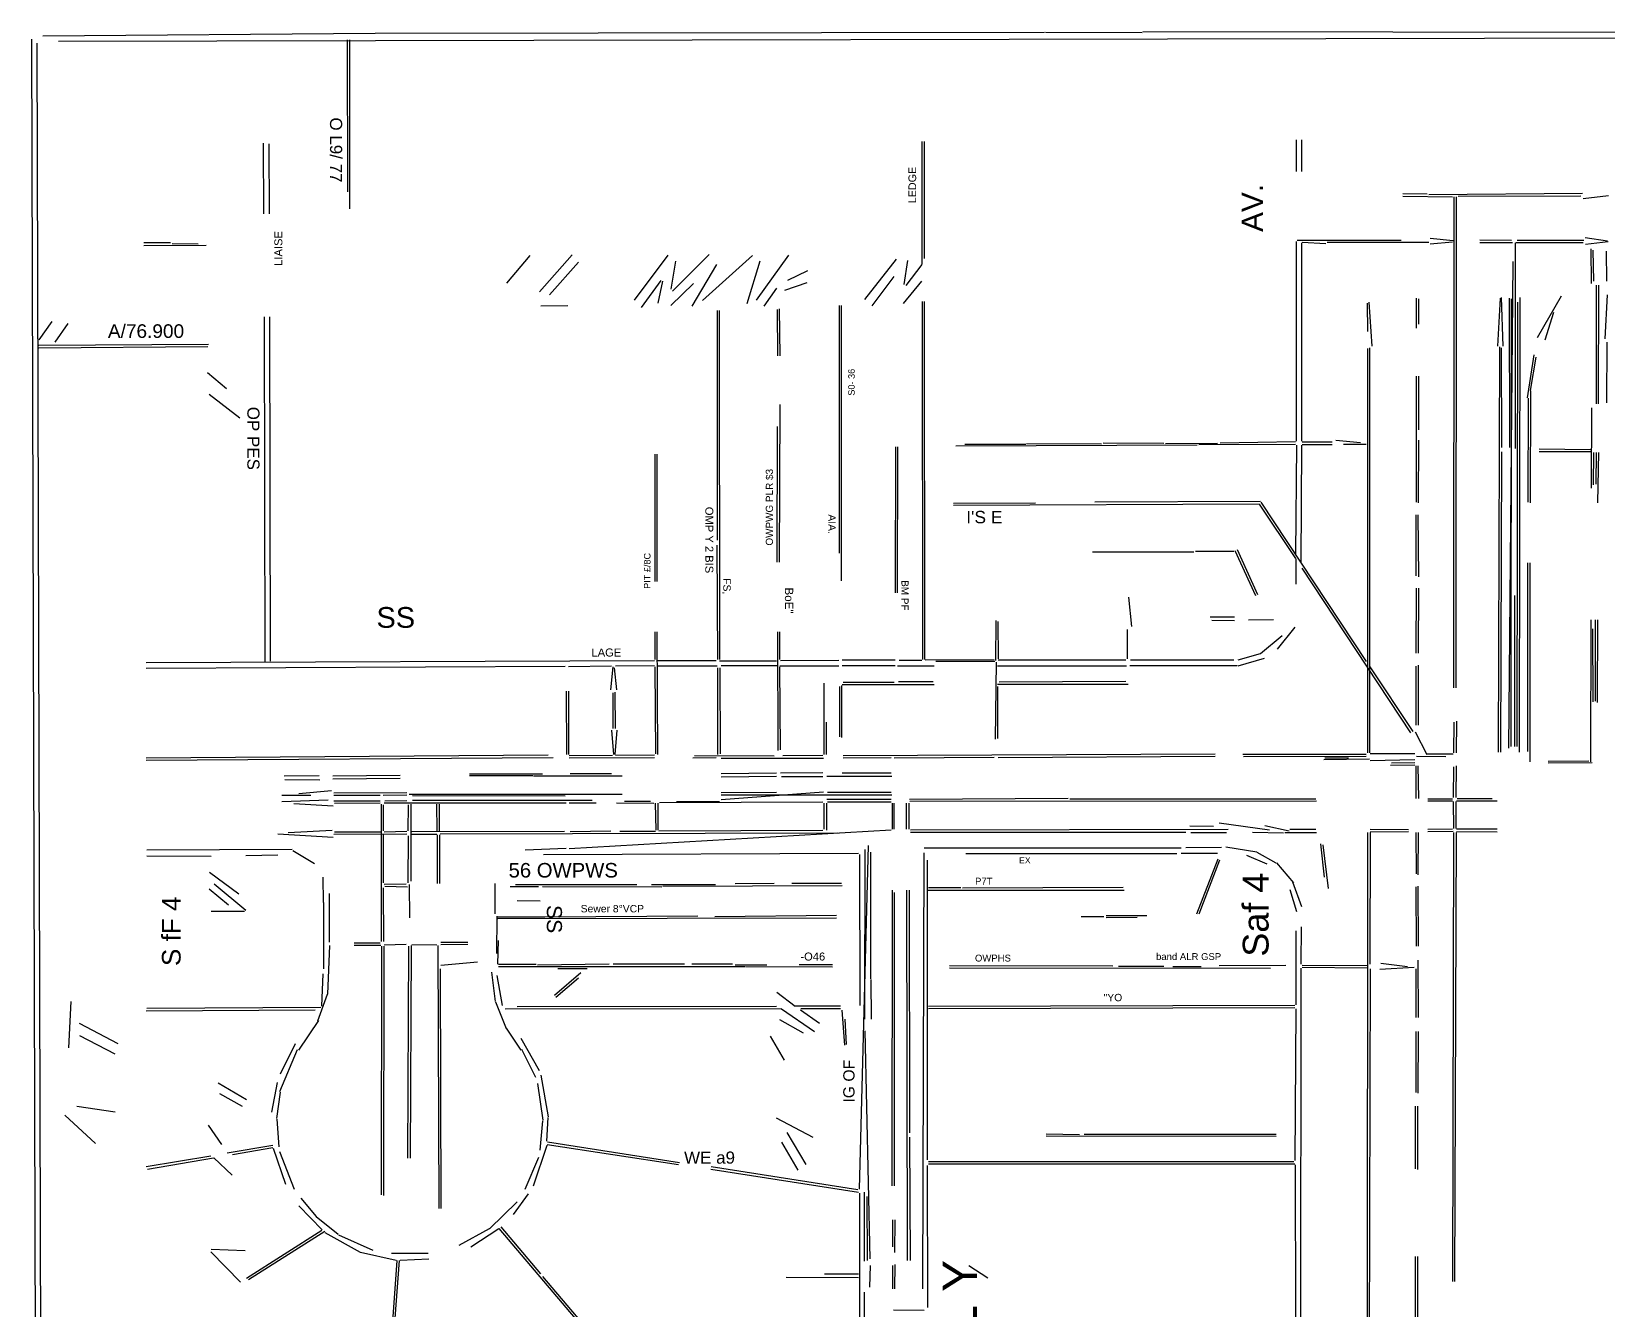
# Model space of a CAD drawing. Header units: feet. Extents: x 12 to 960, y 13 to 702.
# Drawn here: x 20.8 to 223, y 537.8 to 701.9 of the extents above; entities that cross this region are included whole.
import ezdxf
from ezdxf.enums import TextEntityAlignment as Align

# ---------------------------------------------------------------- set-up
doc = ezdxf.new("R2010")
doc.units = ezdxf.units.FT
for name, color, linetype in [('ALCANTARILLADO', 2, 'CONTINUOUS'), ('EJE_VIA', 7, 'CONTINUOUS'), ('TEXTO', 7, 'CONTINUOUS')]:
    doc.layers.add(name, color=color, linetype=linetype)
doc.styles.add('CAD_TEXT', font='Arial')

msp = doc.modelspace()

# ---------------------------------------------------------------- linework, layer by layer
at = {"layer": 'ALCANTARILLADO'}
for p, q in [((100.68, 621.16), (35.47, 620.91)), ((80.57, 588.35), (86.61, 588.35)), ((106.2, 588.4), (86.61, 588.28))]:
    msp.add_line(p, q, dxfattribs=at)
at = {"layer": 'EJE_VIA'}
for p, q in [((150.68, 701.79), (64.84, 701.65)), ((150.78, 701.82), (163.18, 701.79)), ((163.28, 701.9), (310.26, 701.74)), ((20.78, 700.92), (21.45, 450.81)), ((21.45, 700.4), (22.18, 452.06)), ((64.84, 701.64), (22.24, 701.31)), ((261.3, 701.14), (24.22, 700.62)), ((61.26, 700.81), (61.3, 681.34)), ((61.56, 700.81), (61.57, 679.15)), ((50.47, 687.59), (50.54, 678.52)), ((134.94, 687.79), (134.94, 672.06)), ((135.23, 687.79), (135.23, 672.79)), ((182.95, 688), (182.95, 683.94)), ((183.61, 688), (183.61, 683.94)), ((51.21, 687.48), (51.24, 678.52)), ((196.61, 681.11), (199.74, 681.09)), ((196.62, 680.78), (202.97, 680.68)), ((219.64, 681.11), (199.95, 680.93)), ((203.14, 680.71), (203.12, 617.69)), ((203.48, 680.71), (203.43, 617.69)), ((219.43, 680.79), (203.7, 680.73)), ((222.98, 680.84), (219.73, 680.44)), ((200.13, 675.41), (203.07, 675.08)), ((220.02, 675.49), (222.86, 675.04)), ((38.59, 674.8), (35.16, 674.79)), ((43.18, 674.43), (35.16, 674.41)), ((38.8, 674.69), (42.14, 674.68)), ((182.95, 674.98), (182.95, 649.36)), ((196.41, 675.08), (183.07, 675.07)), ((183.61, 674.77), (183.62, 649.36)), ((183.7, 674.88), (186.73, 674.69)), ((199.95, 674.83), (186.93, 674.82)), ((202.98, 674.89), (200.14, 674.61)), ((206.51, 675.16), (210.57, 675.13)), ((206.51, 674.84), (210.68, 674.83)), ((211.04, 674.77), (211.03, 648.42)), ((211.09, 674.84), (219.74, 674.83)), ((211.3, 675.15), (219.84, 675.14)), ((222.97, 674.9), (220.03, 674.58)), ((220.73, 674.04), (220.75, 669.56)), ((220.98, 673.84), (221.09, 669.88)), ((222.71, 673.73), (222.73, 669.88)), ((84.69, 673.17), (81.69, 669.6)), ((90.11, 673.25), (85.9, 668.49)), ((90.93, 672.31), (87.21, 668.14)), ((102.36, 673.19), (98.05, 667.42)), ((103.36, 672.42), (102.75, 668.84)), ((107.68, 673.29), (102.99, 668.61)), ((108.61, 672.01), (105.47, 666.65)), ((113.22, 673.17), (106.8, 667.39)), ((114.19, 672.45), (112.49, 666.98)), ((117.85, 673.22), (113.68, 667.42)), ((131.64, 672.69), (127.61, 667.54)), ((133.1, 672.51), (132.65, 669.45)), ((134.96, 672.03), (132.91, 669.3)), ((210.74, 672.38), (210.18, 609.98)), ((101.47, 669.96), (98.95, 666.48)), ((101.71, 669.88), (101.1, 667.04)), ((105.66, 669.58), (102.76, 666.76)), ((120.19, 669.68), (117.33, 668.67)), ((120.27, 671.21), (117.71, 669.98)), ((131.35, 670.46), (128.52, 666.7)), ((134.88, 669.87), (132.57, 667.03)), ((221.42, 669.36), (221.4, 654.15)), ((221.72, 669.36), (221.68, 654.15)), ((116.3, 668.97), (114.7, 666.67)), ((198.34, 667.69), (198.33, 663.84)), ((198.63, 667.59), (198.63, 664.36)), ((209.1, 667.69), (208.76, 661.53)), ((209.23, 667.79), (209.46, 661.53)), ((210.26, 667.69), (210.28, 648.52)), ((210.53, 667.59), (210.45, 610.19)), ((211.61, 667.79), (211.55, 609.46)), ((216.92, 667.95), (213.85, 662.6)), ((222.82, 668.1), (222.53, 662.47)), ((50.61, 665.29), (50.68, 621.02)), ((51.3, 665.29), (51.38, 621.13)), ((89.53, 666.71), (86.09, 666.67)), ((108.7, 666.13), (108.7, 636.65)), ((108.95, 666.13), (108.98, 621.34)), ((116.38, 666.23), (116.42, 660.29)), ((116.65, 666.34), (116.72, 660.29)), ((124.35, 666.75), (124.36, 634.98)), ((124.62, 666.75), (124.62, 631.44)), ((135, 667.27), (135.01, 621.34)), ((135.25, 667.27), (135.28, 621.34)), ((192.06, 667.06), (192.07, 663.42)), ((192.27, 667.16), (192.63, 661.53)), ((211.32, 667.17), (211.22, 610.19)), ((215.92, 665.84), (214.82, 662.31)), ((23.4, 664.69), (21.73, 662.34)), ((25.44, 664.45), (23.77, 662.06)), ((43.49, 661.75), (21.72, 661.62)), ((43.39, 661.44), (21.72, 661.29)), ((192.07, 661.23), (192.07, 609.36)), ((192.36, 661.34), (192.36, 609.36)), ((209, 661.44), (208.86, 609.46)), ((209.25, 661.34), (209.29, 648.52)), ((222.8, 662.07), (222.72, 654.25)), ((213.42, 660.43), (212.56, 654.89)), ((213.69, 660.12), (212.96, 655.83)), ((43.33, 658.14), (45.79, 656.12)), ((198.33, 657.69), (198.31, 641.54)), ((198.63, 657.69), (198.63, 650.81)), ((43.54, 655.36), (47.5, 652.33)), ((212.98, 655.81), (212.94, 641.44)), ((116.72, 654.04), (116.64, 633.84)), ((212.68, 654.88), (212.65, 641.54)), ((220.8, 653.63), (220.79, 643.31)), ((116.41, 651.23), (116.37, 633.84)), ((158.18, 649.12), (165.99, 649.09)), ((182.86, 649.27), (173.18, 649.11)), ((183.7, 649.25), (187.55, 649.25)), ((188.05, 649.48), (191.2, 649.18)), ((198.64, 649.46), (198.6, 641.44)), ((100.71, 647.69), (100.69, 631.34)), ((100.97, 647.69), (100.97, 631.34)), ((131.57, 648.63), (131.51, 629.88)), ((131.83, 648.63), (131.79, 629.88)), ((170.26, 648.83), (139.32, 648.73)), ((140.47, 648.97), (148.28, 648.96)), ((148.38, 649.07), (157.97, 649)), ((172.87, 649.07), (166.2, 649.02)), ((182.87, 648.92), (170.47, 648.86)), ((182.97, 648.84), (182.87, 634.88)), ((183.62, 648.84), (183.53, 633.73)), ((183.7, 648.92), (187.55, 648.92)), ((191.93, 648.93), (189.01, 648.93)), ((209.27, 648), (209.15, 609.46)), ((214.11, 648.37), (220.68, 648.28)), ((214.11, 648.04), (220.78, 648.02)), ((221.09, 647.9), (221.03, 643.73)), ((221.4, 647.9), (221.39, 643.84)), ((221.69, 647.9), (221.6, 641.44)), ((149.53, 641.39), (139.01, 641.36)), ((178.18, 641.29), (139.01, 641.08)), ((178.39, 641.59), (157.14, 641.51)), ((178.2, 641.28), (182.85, 634.28)), ((178.42, 641.54), (191.91, 621.08)), ((198.27, 639.88), (198.29, 632.06)), ((198.56, 639.88), (198.62, 631.96)), ((108.65, 636.02), (108.74, 621.34)), ((169.84, 635.11), (156.82, 635.1)), ((170.05, 635.23), (174.95, 635.23)), ((175.09, 635.31), (177.71, 629.54)), ((175.36, 635.45), (177.97, 629.67)), ((182.88, 634.25), (182.89, 631.02)), ((183.66, 633.08), (197.61, 611.93)), ((212.6, 633.73), (212.6, 609.56)), ((212.9, 633.73), (212.92, 608.21)), ((161.46, 629.34), (161.82, 625.59)), ((198.33, 630.5), (198.28, 622.17)), ((198.64, 630.5), (198.58, 622.17)), ((210.96, 629.56), (210.95, 610.19)), ((100.72, 624.88), (100.72, 621.34)), ((100.97, 624.88), (101.05, 609.15)), ((116.44, 624.88), (116.46, 609.67)), ((116.71, 624.88), (116.7, 621.34)), ((144.45, 626.34), (144.4, 621.23)), ((144.69, 626.23), (144.71, 621.44)), ((161.27, 625.19), (161.27, 621.44)), ((175.05, 626.79), (171.93, 626.78)), ((172.13, 626.4), (175.05, 626.36)), ((180.05, 626.42), (176.82, 626.4)), ((182.78, 625.49), (180.5, 622.65)), ((220.72, 626.44), (220.67, 608.21)), ((220.96, 625.29), (220.98, 615.92)), ((221.28, 626.44), (221.27, 616.02)), ((221.58, 626.44), (221.53, 615.81)), ((181.14, 624.4), (178.39, 622.06)), ((108.59, 621.18), (101.09, 621.18)), ((109.01, 621.18), (116.3, 621.18)), ((124.32, 621.23), (116.82, 621.18)), ((131.51, 621.24), (124.74, 621.24)), ((132.03, 621.24), (134.95, 621.24)), ((144.22, 621.29), (135.36, 621.26)), ((144.32, 621.07), (136.72, 621.07)), ((144.46, 621.02), (144.35, 611.13)), ((161.09, 621.25), (144.74, 621.25)), ((174.95, 621.26), (161.72, 621.24)), ((178.31, 622.07), (175.46, 621.25)), ((178.82, 621.49), (175.47, 620.49)), ((89.22, 620.43), (35.47, 620.18)), ((95.16, 620.48), (89.64, 620.39)), ((95.34, 620.4), (95.04, 617.46)), ((95.48, 620.29), (95.8, 617.46)), ((100.68, 620.53), (95.68, 620.5)), ((100.71, 620.4), (100.8, 609.25)), ((101.09, 620.52), (108.7, 620.51)), ((108.73, 620.29), (108.75, 609.15)), ((109.02, 620.29), (109.08, 609.25)), ((116.41, 620.52), (109.22, 620.52)), ((116.69, 620.4), (116.77, 609.77)), ((116.72, 620.52), (124.32, 620.52)), ((131.51, 620.52), (124.74, 620.52)), ((131.82, 620.52), (136.51, 620.52)), ((144.64, 620.54), (161.2, 620.53)), ((175.36, 620.53), (161.61, 620.52)), ((192.39, 620.39), (197.9, 612.09)), ((198.27, 620.5), (198.27, 612.9)), ((198.57, 620.61), (198.57, 612.9)), ((89.33, 617.27), (89.37, 609.15)), ((89.62, 617.27), (89.64, 609.15)), ((95.31, 617.06), (95.33, 612.48)), ((95.56, 617.17), (95.63, 612.48)), ((122.39, 618.31), (122.39, 609.15)), ((124.38, 617.9), (124.38, 611.44)), ((124.64, 618), (124.65, 611.34)), ((136.51, 618.11), (124.74, 618.11)), ((124.84, 618.45), (131.41, 618.45)), ((136.41, 618.46), (131.93, 618.46)), ((161.41, 618.12), (144.64, 618.12)), ((144.65, 617.9), (144.64, 611.23)), ((161.09, 618.51), (144.84, 618.45)), ((122.67, 613.31), (122.69, 609.15)), ((203.14, 613.31), (203.12, 609.36)), ((203.5, 613.42), (203.44, 609.36)), ((95.16, 612.29), (95.42, 609.15)), ((95.83, 612.3), (95.56, 609.15)), ((198.21, 612.08), (199.68, 609.17)), ((87.03, 609.08), (35.47, 608.7)), ((87.66, 608.71), (35.47, 608.38)), ((95.26, 609.02), (89.74, 609)), ((100.68, 608.71), (89.74, 608.7)), ((100.68, 609.06), (95.68, 609.03)), ((108.59, 608.72), (105.57, 608.69)), ((105.78, 609.01), (115.99, 609)), ((109.22, 608.7), (122.34, 608.7)), ((122.24, 609.01), (117.14, 609)), ((172.55, 609.22), (124.84, 609)), ((130.99, 608.71), (124.84, 608.7)), ((144.22, 608.78), (131.41, 608.7)), ((172.55, 608.88), (144.74, 608.75)), ((176.09, 609.2), (191.93, 609.19)), ((191.93, 608.88), (176.2, 608.86)), ((186.61, 608.73), (189.64, 608.73)), ((198.18, 609.25), (192.45, 609.24)), ((198.39, 608.93), (202.14, 608.92)), ((199.74, 609.25), (203.07, 609.25)), ((76.93, 606.66), (86.3, 606.66)), ((95.16, 606.66), (89.84, 606.66)), ((116.3, 606.78), (109.22, 606.69)), ((122.24, 606.79), (116.82, 606.78)), ((124.74, 606.79), (130.99, 606.79)), ((192.35, 608.58), (186.51, 608.49)), ((198.18, 608.47), (192.44, 608.35)), ((198.18, 607.77), (195.05, 607.76)), ((198.18, 608.09), (195.16, 608.05)), ((198.27, 607.69), (198.28, 603.52)), ((198.56, 607.69), (198.62, 603.52)), ((203.13, 607.59), (203.08, 603.63)), ((203.44, 607.69), (203.43, 603.63)), ((220.47, 608.3), (215.26, 608.24)), ((220.89, 608.08), (215.26, 608.05)), ((57.66, 606.41), (53.18, 606.36)), ((53.28, 605.94), (57.76, 605.89)), ((68.07, 606.47), (59.43, 606.37)), ((68.07, 606.06), (59.43, 605.98)), ((85.05, 606.43), (76.93, 606.43)), ((85.16, 606.44), (96.51, 606.44)), ((116.3, 606.33), (109.22, 606.23)), ((116.93, 606.32), (122.24, 606.32)), ((131.09, 606.32), (122.76, 606.32)), ((56.61, 603.91), (52.86, 603.9)), ((58.81, 603.29), (52.87, 603.1)), ((54.43, 602.89), (59.44, 602.59)), ((59.24, 604.48), (55.06, 604.1)), ((68.91, 604.24), (59.53, 604.19)), ((65.47, 603.91), (59.53, 603.91)), ((65.47, 603.19), (59.53, 603.19)), ((65.47, 602.91), (59.64, 602.87)), ((65.6, 602.79), (65.63, 585.19)), ((65.87, 602.69), (65.86, 599.36)), ((68.91, 603.93), (65.89, 603.91)), ((89.32, 602.91), (65.99, 602.91)), ((68.91, 603.23), (66.09, 603.18)), ((69.08, 602.69), (69.05, 599.36)), ((69.22, 604.07), (96.51, 604.06)), ((69.42, 602.79), (69.42, 592.9)), ((69.64, 603.88), (89.22, 603.87)), ((92.66, 603.25), (69.64, 603.24)), ((72.73, 602.79), (72.76, 599.36)), ((73.03, 602.79), (73.07, 599.36)), ((93.18, 602.93), (89.74, 602.91)), ((95.78, 602.95), (100.57, 602.92)), ((100.16, 603.13), (96.82, 603.13)), ((100.74, 602.9), (100.83, 599.46)), ((101.1, 602.9), (101.09, 599.46)), ((122.24, 603.05), (101.3, 602.94)), ((103.49, 603.13), (109.01, 603.13)), ((122.34, 604.32), (109.22, 603.36)), ((116.3, 604.27), (109.22, 604.26)), ((131.09, 603.94), (109.22, 603.92)), ((122.39, 602.9), (122.39, 599.56)), ((122.7, 602.9), (122.7, 599.46)), ((130.99, 603.4), (122.76, 603.39)), ((130.99, 604.28), (122.86, 604.27)), ((130.99, 603.05), (122.86, 603.04)), ((131.12, 602.9), (131.12, 599.56)), ((131.37, 602.9), (131.37, 599.56)), ((132.95, 602.9), (132.95, 599.56)), ((133.28, 602.9), (133.28, 599.56)), ((153.7, 603.51), (133.38, 603.38)), ((185.57, 603.19), (133.39, 603.12)), ((153.91, 603.49), (185.47, 603.48)), ((199.84, 603.48), (202.97, 603.47)), ((202.97, 603.17), (199.84, 603.16)), ((203.09, 603.11), (203.1, 599.67)), ((203.43, 603.11), (203.43, 599.67)), ((208.7, 603.17), (203.49, 603.17)), ((208.07, 603.48), (203.59, 603.47)), ((52.35, 599), (59.44, 598.54)), ((59.34, 599.42), (53.7, 599.11)), ((68.91, 598.92), (59.53, 598.9)), ((65.57, 599.21), (59.64, 599.2)), ((65.89, 598.84), (65.89, 592.69)), ((68.91, 599.26), (65.99, 599.21)), ((69.08, 598.73), (69.05, 592.69)), ((89.11, 599.29), (69.53, 599.25)), ((69.53, 598.93), (72.76, 598.92)), ((72.8, 598.84), (72.79, 592.59)), ((73.09, 598.84), (73.1, 592.59)), ((124.11, 599.05), (73.18, 598.92)), ((130.99, 599.46), (89.74, 597.04)), ((95.05, 599.31), (89.84, 599.25)), ((96.2, 599.32), (100.78, 599.31)), ((122.24, 599.41), (101.2, 599.33)), ((174.22, 599.53), (133.49, 599.44)), ((168.8, 599.17), (133.49, 599.17)), ((169.32, 599.99), (172.34, 599.98)), ((169.43, 599.17), (174.01, 599.17)), ((173.07, 600.38), (179.53, 599.51)), ((177.34, 599.2), (181.31, 599.11)), ((178.93, 600.07), (182.04, 599.38)), ((181.51, 599.17), (185.57, 599.17)), ((185.47, 599.52), (182.14, 599.52)), ((192.07, 599.15), (192.04, 494.56)), ((192.44, 599.15), (192.37, 582.27)), ((192.45, 599.56), (197.34, 599.52)), ((197.34, 599.25), (192.45, 599.21)), ((198.28, 599.15), (198.32, 593.83)), ((198.59, 599.15), (198.56, 593.73)), ((202.97, 599.58), (199.84, 599.55)), ((203.07, 599.26), (199.84, 599.24)), ((203.13, 599.15), (202.98, 541.54)), ((203.44, 599.15), (203.26, 541.54)), ((208.7, 599.58), (203.49, 599.58)), ((203.49, 599.29), (208.7, 599.23)), ((54.22, 596.99), (35.57, 596.88)), ((54.27, 596.86), (57.05, 595.19)), ((89.32, 597.1), (84.1, 596.9)), ((128.05, 597.48), (126.92, 553.42)), ((127.62, 596.96), (127.61, 575.19)), ((128.35, 596.65), (128.37, 580.4)), ((135.21, 596.54), (135.03, 540.61)), ((135.26, 597.19), (168.18, 597.19)), ((173.39, 597.21), (168.8, 597.18)), ((173.93, 597.33), (177.9, 596.69)), ((177.91, 596.65), (180.35, 595.27)), ((186.06, 597.7), (186.54, 593.41)), ((186.36, 597.58), (187.05, 591.96)), ((35.57, 596.18), (43.8, 596.13)), ((52.35, 596.25), (48.28, 596.18)), ((126.82, 596.44), (86.41, 596.28)), ((126.94, 596.34), (126.98, 576.96)), ((135.61, 595.61), (135.61, 557.17)), ((140.57, 596.47), (167.66, 596.46)), ((172.86, 596.46), (168.18, 596.46)), ((172.89, 595.74), (170.18, 588.68)), ((173.13, 595.62), (170.46, 588.67)), ((176.58, 596.24), (179.18, 595.15)), ((180.41, 595.25), (182.58, 592.68)), ((43.59, 594.07), (47.38, 591.29)), ((44.22, 592.56), (48.24, 589.2)), ((58.12, 593.42), (58.16, 590.19)), ((68.8, 592.52), (65.99, 592.48)), ((69.19, 592.48), (69.23, 588.21)), ((80.2, 592.59), (80.21, 588.73)), ((82.86, 592.48), (98.39, 592.47)), ((100.26, 592.49), (108.49, 592.49)), ((115.99, 592.59), (110.99, 592.55)), ((124.64, 592.59), (118.28, 592.59)), ((182.47, 592.84), (183.63, 589.64)), ((43.56, 591.94), (46.02, 589.89)), ((58.93, 591.34), (58.95, 585.09)), ((65.89, 592.07), (65.93, 585.19)), ((66.09, 592.25), (69.01, 592.19)), ((82.14, 592.24), (85.78, 592.21)), ((86.3, 592.22), (101.61, 592.2)), ((124.74, 592.32), (101.72, 592.24)), ((131.13, 591.75), (131.1, 553.84)), ((131.4, 591.44), (131.38, 553.84)), ((132.96, 591.75), (133.06, 544.25)), ((133.34, 591.75), (133.38, 560.61)), ((135.68, 591.77), (160.89, 591.77)), ((139.95, 592.06), (135.78, 592.06)), ((160.78, 592.08), (140.16, 591.99)), ((182.14, 591.86), (182.99, 589.02)), ((198.29, 592.17), (198.31, 584.56)), ((198.56, 592.27), (198.57, 584.56)), ((43.8, 589.06), (48.07, 589.05)), ((58.23, 590.19), (58.2, 581.65)), ((83.07, 590.44), (85.99, 590.37)), ((124.01, 588.52), (108.39, 588.33)), ((163.8, 588.48), (158.59, 588.48)), ((80.44, 588.42), (80.41, 583.63)), ((124.01, 588.18), (80.57, 588.08)), ((155.36, 588.37), (158.28, 588.36)), ((162.55, 588.24), (158.59, 588.19)), ((182.88, 586.54), (182.88, 577.06)), ((183.59, 587.06), (183.54, 582.27)), ((58.99, 584.67), (58.73, 578.42)), ((62.14, 585), (65.47, 585)), ((62.14, 584.71), (65.57, 584.71)), ((65.66, 584.56), (65.63, 552.69)), ((65.95, 584.56), (65.92, 552.59)), ((68.8, 584.77), (65.99, 584.72)), ((69.11, 584.57), (68.98, 557.38)), ((69.44, 584.67), (69.35, 557.38)), ((69.53, 584.77), (72.76, 584.76)), ((72.9, 584.67), (72.99, 550.92)), ((76.72, 585.05), (73.28, 585.03)), ((76.72, 584.77), (73.28, 584.74)), ((80.63, 585.29), (80.53, 582.27)), ((77.98, 582.53), (73.28, 582.08)), ((193.78, 582.39), (197.24, 581.96)), ((198.56, 582.79), (198.59, 575.4)), ((58.14, 581.03), (57.96, 576.86)), ((73.2, 581.65), (73.28, 550.92)), ((79.78, 581.24), (80.23, 577.46)), ((80.43, 580.81), (81.14, 576.95)), ((80.68, 582.26), (85.47, 582.25)), ((80.68, 581.96), (112.24, 581.97)), ((94.84, 582.26), (85.68, 582.12)), ((91.21, 581.13), (87.83, 578.23)), ((90.92, 580.46), (88.01, 577.97)), ((92.03, 581.66), (88.28, 581.65)), ((104.53, 582.26), (95.36, 582.25)), ((110.68, 582.27), (105.47, 582.26)), ((110.99, 582.17), (115.05, 582.17)), ((112.34, 581.96), (123.49, 581.94)), ((123.49, 582.17), (119.22, 582.17)), ((138.49, 582.09), (159.43, 582.06)), ((138.49, 581.81), (179.64, 581.75)), ((165.99, 581.97), (160.16, 581.97)), ((167.14, 581.97), (170.78, 581.97)), ((181.61, 582.11), (173.07, 582.04)), ((183.54, 581.75), (183.45, 486.75)), ((183.7, 582.15), (192.03, 582.08)), ((183.7, 581.86), (192.03, 581.8)), ((192.43, 581.65), (192.04, 420.71)), ((198.07, 581.83), (193.68, 581.58)), ((198.3, 581.65), (198.28, 575.4)), ((58.67, 578.39), (57.47, 574.94)), ((116.37, 578.65), (118.7, 576.89)), ((128.4, 580.29), (128.45, 575.19)), ((25.81, 577.48), (25.54, 571.54)), ((57.14, 576.35), (35.47, 576.22)), ((57.86, 576.69), (35.57, 576.56)), ((80.26, 577.42), (81.64, 574.01)), ((116.93, 576.54), (81.51, 576.48)), ((116.3, 576.83), (83.07, 576.81)), ((116.96, 576.54), (121.16, 573.61)), ((124.53, 576.86), (118.7, 576.86)), ((119.38, 576.42), (121.84, 574.69)), ((124.53, 576.54), (119.43, 576.52)), ((124.68, 576.35), (125.03, 571.86)), ((182.76, 576.94), (135.78, 576.84)), ((182.76, 576.65), (135.78, 576.55)), ((182.91, 576.54), (182.79, 557.07)), ((26.89, 574.69), (31.84, 572.1)), ((57.59, 575.02), (55, 571.23)), ((116.7, 575.16), (119.71, 573.45)), ((125.08, 575.19), (125.23, 571.96)), ((26.92, 573.1), (31.48, 570.76)), ((81.65, 574.04), (83.52, 571.25)), ((83.53, 572.77), (85.87, 568.62)), ((115.49, 573.02), (117.31, 569.96)), ((127.62, 573.73), (128.26, 544.46)), ((198.28, 573.63), (198.27, 565.81)), ((198.57, 573.63), (198.54, 565.71)), ((54.84, 571.28), (52.59, 565.9)), ((54.57, 572.05), (52.65, 568.16)), ((83.59, 571.34), (85.41, 567.76)), ((44.71, 567.03), (48.35, 564.92)), ((52.26, 567.08), (51.56, 563.26)), ((85.64, 566.97), (86.34, 562.26)), ((86.08, 568.04), (87.04, 562.69)), ((44.87, 565.68), (47.81, 564.03)), ((52.65, 565.84), (52.21, 562.47)), ((25.05, 562.89), (29, 559.24)), ((26.58, 564.06), (31.52, 563.31)), ((52.22, 562.38), (52.5, 558.83)), ((86.32, 562.18), (85.95, 558.4)), ((86.97, 562.59), (86.82, 559.56)), ((116.28, 562.53), (120.98, 560.06)), ((198.2, 564.04), (198.2, 556.02)), ((198.49, 564.04), (198.49, 555.92)), ((43.45, 561.62), (45.16, 559.15)), ((117.62, 560.69), (120.06, 556.55)), ((150.88, 560.48), (155.16, 560.42)), ((150.89, 560.24), (180.36, 560.19)), ((155.78, 560.47), (180.36, 560.46)), ((51.71, 559.01), (45.87, 558)), ((51.74, 558.71), (46.53, 557.8)), ((51.78, 558.65), (53.36, 554.03)), ((52.58, 558.22), (54.46, 553.39)), ((86.84, 559.01), (85.12, 553.78)), ((86.91, 559.12), (103.72, 556.56)), ((86.93, 559.46), (103.87, 556.84)), ((116.95, 559.41), (119.04, 555.83)), ((133.35, 560.09), (133.43, 544.25)), ((43.79, 557.65), (35.48, 556.25)), ((44.13, 557.37), (35.66, 555.94)), ((44.17, 557.43), (46.51, 555.18)), ((85.78, 557.48), (84.03, 553.35)), ((107.95, 556.29), (126.74, 553.35)), ((135.61, 556.44), (135.69, 538.21)), ((135.78, 556.93), (182.66, 556.93)), ((135.78, 556.64), (182.76, 556.64)), ((182.81, 556.54), (182.86, 536.96)), ((107.87, 555.98), (126.83, 553.03)), ((55.3, 552.23), (57.27, 549.9)), ((84.48, 552.8), (82.56, 550.16)), ((126.94, 552.9), (126.94, 513.84)), ((127.54, 553), (127.55, 544.15)), ((127.88, 552.48), (127.94, 544.25)), ((55.07, 551.25), (58.04, 548.18)), ((83.06, 551.76), (79.52, 548.32)), ((58.01, 548.1), (48.33, 541.95)), ((57.26, 549.88), (60.11, 547.63)), ((79.48, 548.3), (75.56, 546.16)), ((80.7, 548.33), (77.1, 545.98)), ((80.7, 548.35), (116.41, 506.36)), ((80.95, 548.57), (86.05, 542.53)), ((131.18, 549.46), (131.18, 546.02)), ((131.46, 549.46), (131.44, 545.29)), ((58.41, 547.96), (48.6, 541.75)), ((58.41, 547.86), (62.92, 545.34)), ((60.14, 547.56), (64.56, 545.57)), ((43.76, 545.35), (47.56, 541.45)), ((43.8, 545.71), (48.18, 545.53)), ((62.95, 545.31), (67.52, 544.31)), ((67.64, 544.26), (65.42, 514.25)), ((67.92, 544.26), (65.67, 514.14)), ((71.62, 545.15), (66.93, 545.14)), ((71.72, 544.41), (68.07, 544.27)), ((198.2, 544.77), (198.2, 536.86)), ((198.49, 544.77), (198.49, 536.75)), ((86.31, 542.18), (116.6, 506.62)), ((117.55, 542.13), (126.82, 542.08)), ((126.82, 542.48), (122.45, 542.48)), ((128.32, 543.62), (128.23, 540.81)), ((131.19, 543.63), (131.18, 540.61)), ((131.47, 543.73), (131.44, 540.61)), ((140.96, 543.62), (143.41, 542.04)), ((127.54, 540.19), (127.63, 513.42)), ((131.3, 537.92), (135.26, 537.89))]:
    msp.add_line(p, q, dxfattribs=at)

# ---------------------------------------------------------------- texts
at = {"layer": 'TEXTO', "style": 'CAD_TEXT'}
for s, height, rotation, p in [('O L9/ 77', 1.558, 270, (59.83, 686.7)), ('LEDGE', 0.988, 90, (133.72, 682.2)), ('AV.', 2.736, 90, (177.32, 679.27)), ('LIAISE', 1.026, 90, (52.43, 674.07)), ('S0- 36', 0.836, 90, (125.92, 656.91)), ('OP PES', 1.558, 270, (49.23, 649.71)), ('OWPWG PLR $3', 0.9119, 90, (115.39, 640.87)), ('OMP Y 2 BIS', 1.0259, 270, (107.69, 636.67)), ('AIA.', 0.95, 270, (123.42, 638.71)), ('PIT £/8C', 0.836, 90, (99.73, 632.71)), ('FS,', 0.95, 270, (109.96, 630.74)), ('BM PF', 0.912, 270, (132.79, 629.57)), ('BoE"', 1.064, 270, (117.92, 628.91)), ('Saf 4', 3.306, 90, (177.75, 588.61)), ('S fF 4', 2.394, 90, (38.7, 586.48)), ('SS', 1.938, 270, (87.83, 588.04)), ('IG OF', 1.444, 90, (125.59, 567.25)), ('"ALL Y', 4.37, 90, (139.82, 534.91))]:
    msp.add_text(s, height=height, rotation=rotation, dxfattribs=at).set_placement(p, align=Align.MIDDLE_CENTER)
for s, height, p in [('A/76.900', 1.748, (35.46, 663.47)), ("I'S E", 1.596, (142.96, 639.61)), ('SS', 2.66, (67.49, 626.74)), ('LAGE', 1.026, (94.49, 622.24)), ('56 OWPWS', 1.862, (88.96, 594.31)), ('EX', 0.798, (148.15, 595.58)), ('P7T', 0.874, (142.89, 592.91)), ('Sewer 8°VCP', 0.9499, (95.26, 589.38)), ('-O46', 1.026, (120.96, 583.24)), ('OWPHS', 0.874, (144.06, 583.04)), ('band ALR GSP', 0.8739, (169.15, 583.24)), ('"YO', 0.95, (159.45, 577.98)), ('WE a9', 1.558, (107.72, 557.45))]:
    msp.add_text(s, height=height, dxfattribs=at).set_placement(p, align=Align.MIDDLE_CENTER)

doc.saveas('drawing.dxf')
